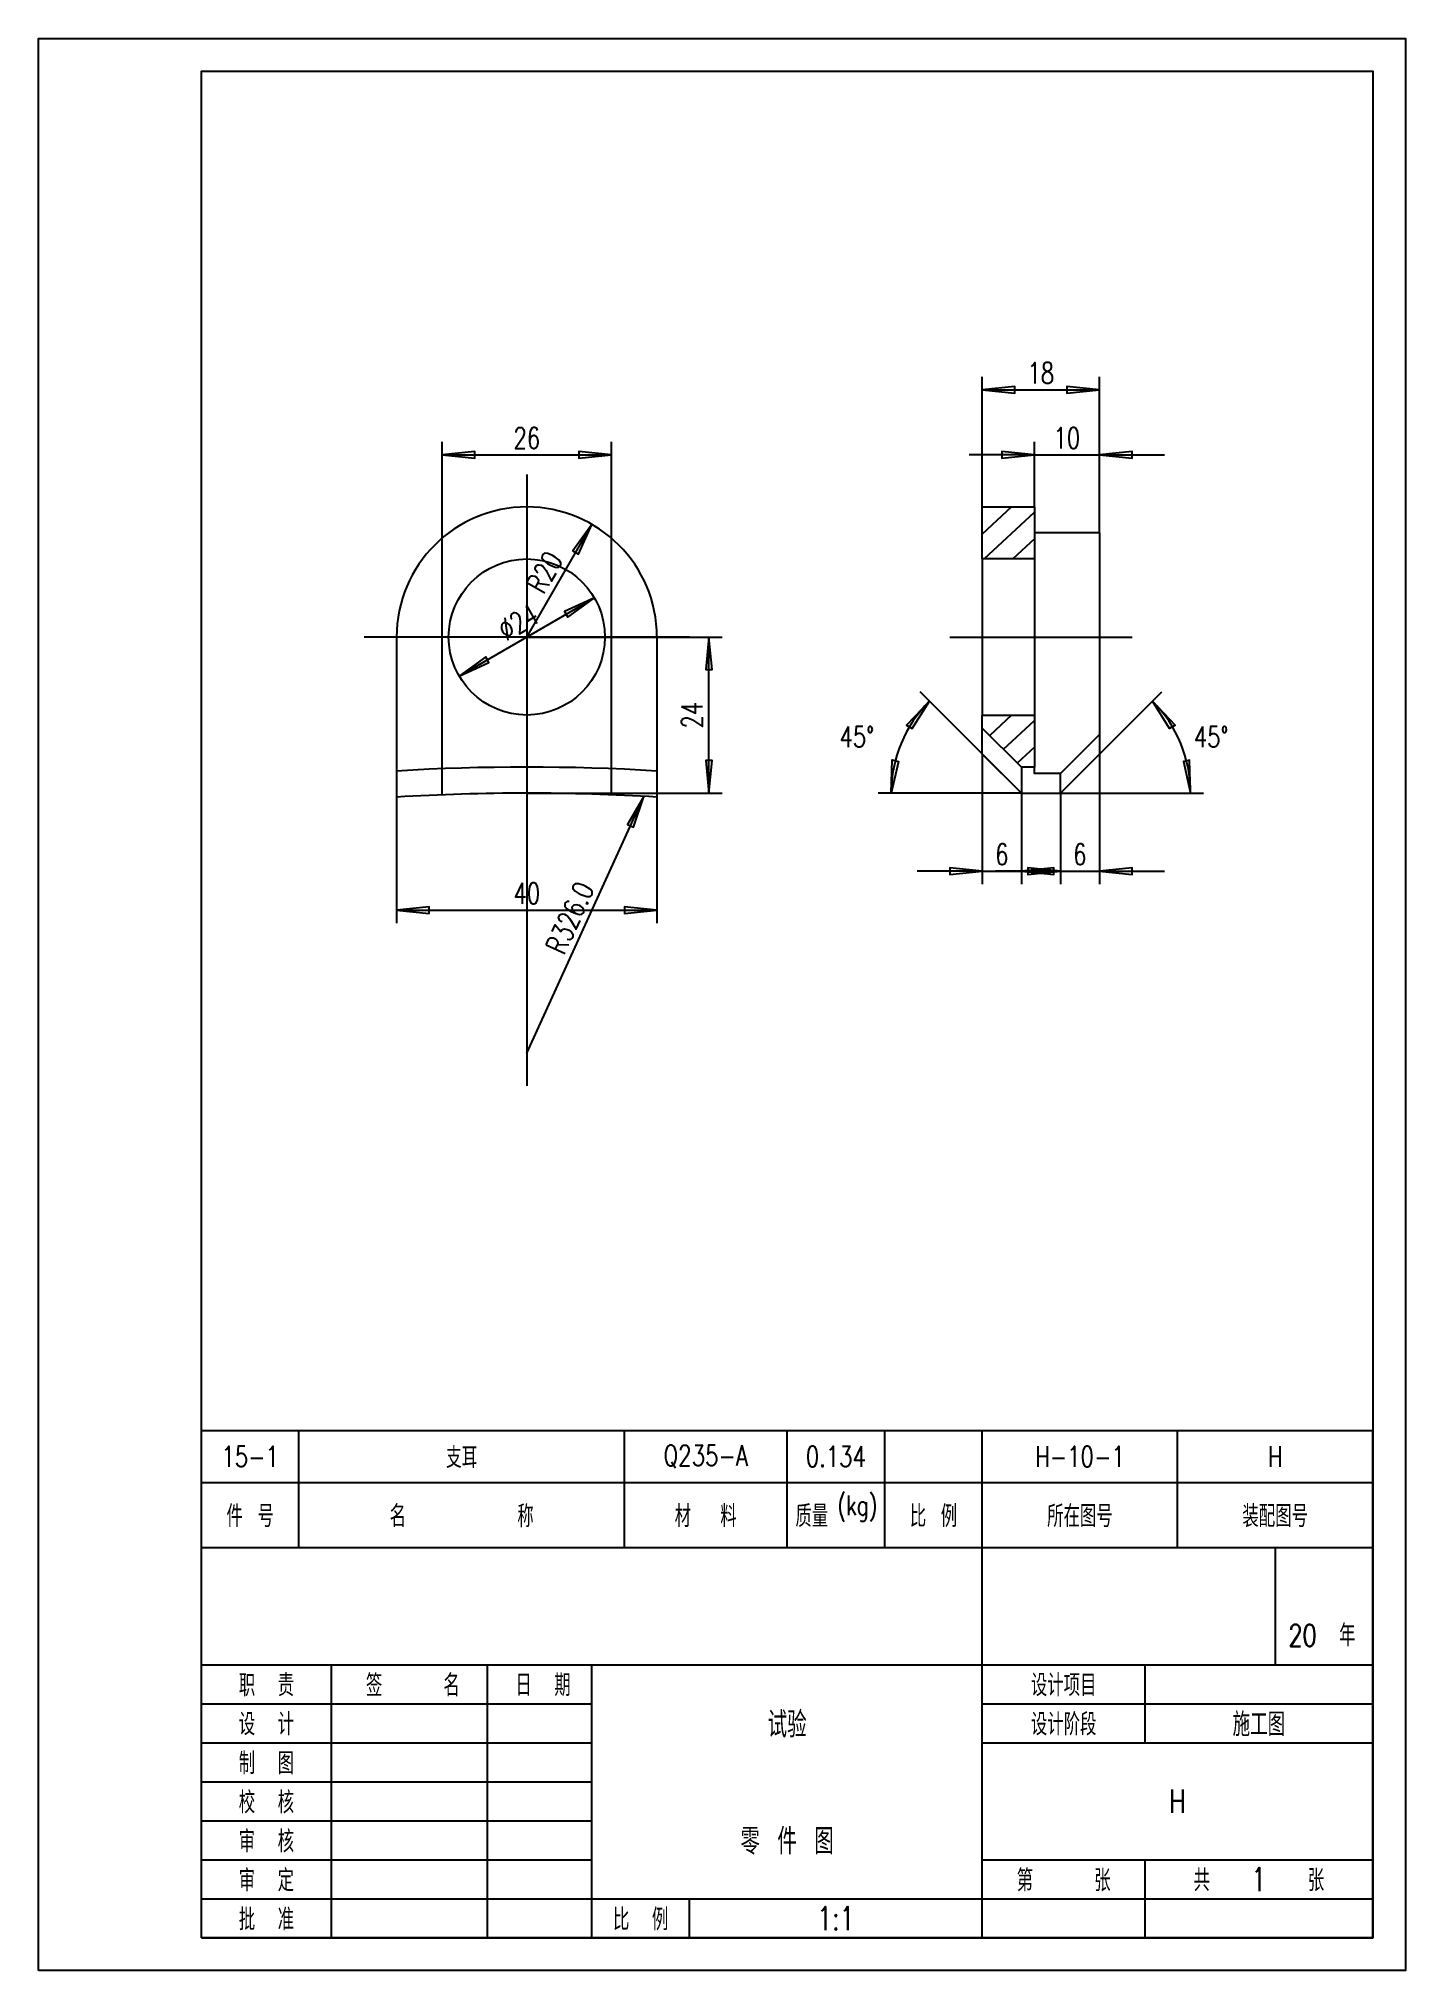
# Model space of a CAD drawing. Extents: x -25 to 185, y -5 to 292.
import ezdxf
from ezdxf.enums import TextEntityAlignment as Align

# ---------------------------------------------------------------- set-up
doc = ezdxf.new("R2010")
doc.units = 0
doc.header["$LTSCALE"] = 30
doc.header["$MEASUREMENT"] = 0
doc.linetypes.add('CENTER', pattern=[6.25, 5, -0.5, 0.25, -0.5])
doc.linetypes.add('DASHED', pattern=[5, 4, -1])
for name, color, linetype in [('1', 2, 'CONTINUOUS'), ('2', 1, 'CONTINUOUS'), ('4', 2, 'CENTER'), ('5', 2, 'DASHED')]:
    doc.layers.add(name, color=color, linetype=linetype)
doc.styles.add('HZ', font='txt', dxfattribs={"width": 0.75, "bigfont": 'hztxt'})
doc.styles.get("Standard").update_dxf_attribs({"font": 'simplex', "width": 0.75, "bigfont": 'hztxt'})

# ---------------------------------------------------------------- blocks, each defined once
blk = doc.blocks.new('BT3')
at = {"layer": '1'}
for p, q in [((-165, 0), (-165, 18)), ((-115, 0), (-115, 18)), ((-90, 0), (-90, 18)), ((-75, 0), (-75, 18)), ((-60, 0), (-60, 18)), ((-30, 0), (-30, 18)), ((-180, 10), (0, 10))]:
    blk.add_line(p, q, dxfattribs=at)
at = {"layer": '2'}
for p, q in [((-180, 18), (0, 18)), ((-180, 18), (0, 18)), ((-180, 0), (-180, 18)), ((0, 0), (0, 18)), ((-180, 0), (0, 0))]:
    blk.add_line(p, q, dxfattribs=at)
at = {"layer": '1', "style": 'HZ', "width": 0.75}
for s, p in [('件 号', (-172.5, 5)), ('名       称', (-140, 5)), ('材  料', (-102.5, 5)), ('质量', (-86.2, 5)), ('比 例', (-67.5, 5)), ('所在图号', (-45, 5)), ('装配图号', (-15, 5))]:
    blk.add_text(s, height=3.36, dxfattribs=at).set_placement(p, align=Align.MIDDLE)
blk.add_text('(kg)', height=3, dxfattribs=at).set_placement((-79.2, 5), align=Align.CENTER)

msp = doc.modelspace()

# ---------------------------------------------------------------- linework, layer by layer
at = {"layer": '1'}
for p, q in [((120, 220), (120, 240)), ((120, 238), (138, 238)), ((138, 216), (138, 240)), ((37, 210), (37, 230)), ((63, 210), (63, 230)), ((128, 220), (128, 230)), ((138, 216), (138, 230)), ((37, 228), (63, 228)), ((128, 228), (138, 228)), ((124.48, 220), (120, 215.82)), ((50, 200), (60, 217.32)), ((120.3, 212), (128, 219.18)), ((128, 215.08), (124.7, 212)), ((39.61, 194), (60.39, 206)), ((50, 200), (80, 200)), ((78, 176), (78, 200)), ((126, 176), (110.45, 191.56)), ((132, 176), (147.56, 191.55)), ((124.48, 188), (121.13, 184.87)), ((123.25, 182.75), (128, 187.18)), ((120, 182), (120, 162)), ((128, 183.08), (125.37, 180.63)), ((138, 182), (138, 162)), ((30, 176), (30, 156)), ((50, 176), (80, 176)), ((50, 136), (68, 175.5)), ((70, 176), (70, 156)), ((126, 176), (104, 176.01)), ((126, 176), (126, 162)), ((132, 176), (132, 162)), ((132, 176), (154, 176)), ((120, 164), (126, 164)), ((132, 164), (138, 164)), ((30, 158), (70, 158)), ((120, 0), (120, 60)), ((165, 60), (165, 42)), ((0, 42), (180, 42)), ((20, 0), (20, 42)), ((43.97, 0), (43.97, 42)), ((60, 0), (60, 42)), ((145, 30), (145, 42)), ((0, 36), (60, 36)), ((120, 36), (180, 36)), ((0, 30), (60, 30)), ((120, 30), (180, 30)), ((0, 24), (60, 24)), ((0, 18), (60, 18)), ((0, 12), (60, 12)), ((120, 12), (180, 12)), ((145, 0), (145, 12)), ((0, 6), (180, 6)), ((75, 0), (75, 6))]:
    msp.add_line(p, q, dxfattribs=at)
for points in [[(-25, -5), (-25, 292), (185, 292), (185, -5)], [(111.86, 190.15), (108.37, 186.46), (109.23, 185.95)], [(146.14, 190.14), (149.64, 186.44), (148.78, 185.94)], [(106, 176.01), (106.14, 181.1), (107.11, 180.85)], [(152, 176), (151.86, 181.08), (150.89, 180.84)]]:
    msp.add_lwpolyline(points, close=True, dxfattribs=at)
for points in [[(120, 238), (125, 237.5), (125, 238.5), (120, 238)], [(138, 238), (133, 238.5), (133, 237.5), (138, 238)], [(37, 228), (42, 227.5), (42, 228.5), (37, 228)], [(63, 228), (58, 228.5), (58, 227.5), (63, 228)], [(128, 228), (123, 228.5), (123, 227.5), (128, 228), (118, 228)], [(138, 228), (143, 227.5), (143, 228.5), (138, 228), (148, 228)], [(60, 217.32), (57.07, 213.24), (57.93, 212.74), (60, 217.32)], [(60.39, 206), (55.81, 203.93), (56.31, 203.07), (60.39, 206)], [(78, 200), (77.5, 195), (78.5, 195), (78, 200)], [(39.61, 194), (44.19, 196.07), (43.69, 196.93), (39.61, 194)], [(78, 176), (78.5, 181), (77.5, 181), (78, 176)], [(68, 175.5), (65.47, 171.16), (66.38, 170.75), (68, 175.5)], [(120, 164), (115, 164.5), (115, 163.5), (120, 164), (110, 164)], [(132, 164), (127, 164.5), (127, 163.5), (132, 164), (122, 164)], [(126, 164), (131, 163.5), (131, 164.5), (126, 164), (136, 164)], [(138, 164), (143, 163.5), (143, 164.5), (138, 164), (148, 164)], [(30, 158), (35, 157.5), (35, 158.5), (30, 158)], [(70, 158), (65, 158.5), (65, 157.5), (70, 158)]]:
    msp.add_lwpolyline(points, dxfattribs=at)
for centre, start, end in [((126, 176), 135, 180), ((132, 176), 0, 45)]:
    msp.add_arc(centre, 20, start, end, dxfattribs=at)
for points in [[(120, 238), (125, 237.5), (125, 238.5), (120, 238)], [(138, 238), (133, 238.5), (133, 237.5), (138, 238)], [(37, 228), (42, 227.5), (42, 228.5), (37, 228)], [(63, 228), (58, 228.5), (58, 227.5), (63, 228)], [(128, 228), (123, 228.5), (123, 227.5), (128, 228)], [(138, 228), (143, 227.5), (143, 228.5), (138, 228)], [(60, 217.32), (57.07, 213.24), (57.93, 212.74), (60, 217.32)], [(60.39, 206), (55.81, 203.93), (56.31, 203.07), (60.39, 206)], [(78, 200), (77.5, 195), (78.5, 195), (78, 200)], [(39.61, 194), (44.19, 196.07), (43.69, 196.93), (39.61, 194)], [(111.86, 190.15), (108.37, 186.46), (109.23, 185.95), (111.86, 190.15)], [(146.14, 190.14), (149.64, 186.44), (148.78, 185.94), (146.14, 190.14)], [(78, 176), (78.5, 181), (77.5, 181), (78, 176)], [(106, 176.01), (106.14, 181.1), (107.11, 180.85), (106, 176.01)], [(152, 176), (151.86, 181.08), (150.89, 180.84), (152, 176)], [(68, 175.5), (65.47, 171.16), (66.38, 170.75), (68, 175.5)], [(120, 164), (115, 164.5), (115, 163.5), (120, 164)], [(126, 164), (131, 163.5), (131, 164.5), (126, 164)], [(132, 164), (127, 164.5), (127, 163.5), (132, 164)], [(138, 164), (143, 163.5), (143, 164.5), (138, 164)], [(30, 158), (35, 157.5), (35, 158.5), (30, 158)], [(70, 158), (65, 158.5), (65, 157.5), (70, 158)]]:
    msp.add_solid(points, dxfattribs=at)
at = {"layer": '2'}
for p, q in [((37, 175.74), (37, 215.2)), ((63, 175.74), (63, 215.2)), ((138, 216), (128, 216)), ((138, 216), (138, 182)), ((120, 212), (120, 188)), ((128, 212), (128, 188)), ((30, 200), (30, 175.39)), ((70, 200), (70, 175.39)), ((120, 182), (120, 186)), ((132, 179), (138, 185)), ((120, 182), (126, 176)), ((132, 176), (138, 182)), ((0, 60), (180, 60)), ((0, 0), (0, 60)), ((180, 0), (180, 60)), ((0, 0), (180, 0))]:
    msp.add_line(p, q, dxfattribs=at)
for points in [[(0, 0), (0, 287), (180, 287), (180, 0)], [(120, 220), (128, 220), (128, 212), (120, 212)], [(120, 188), (128, 188), (128, 180), (126, 180), (120, 186)]]:
    msp.add_lwpolyline(points, close=True, dxfattribs=at)
msp.add_lwpolyline([(126, 180), (126, 176), (132, 176), (132, 179), (128, 179), (128, 180)], dxfattribs=at)
msp.add_circle((50, 200), 12, dxfattribs=at)
for centre, radius, start, end in [((50, 200), 20, 0, 180), ((50, -150), 326, 86.4827, 93.5173)]:
    msp.add_arc(centre, radius, start, end, dxfattribs=at)
at = {"layer": '4'}
for p, q in [((50, 225), (50, 131)), ((75, 200), (25, 200)), ((115, 200), (143, 200))]:
    msp.add_line(p, q, dxfattribs=at)
at = {"layer": '5'}
msp.add_arc((50, -150), 330, 86.5254, 93.4746, dxfattribs=at)

# ---------------------------------------------------------------- block references
at = {"layer": '1'}
msp.add_blockref('BT3', (180, 60), dxfattribs=at)

# ---------------------------------------------------------------- texts
at = {"layer": '1', "style": 'HZ', "width": 0.75}
for s, p in [('18', (129, 239)), ('26', (50, 229)), ('10', (133, 229)), ('6', (123, 165)), ('6', (135, 165)), ('40', (50, 159))]:
    msp.add_text(s, height=3.2, dxfattribs=at).set_placement(p, align=Align.CENTER)
for s, rotation, p in [('R20', 60, (54.13, 209.16)), ('%%c24', 30, (49.5, 200.87)), ('24', 90, (77, 188)), ('R326.0', 65.5, (58.09, 156.17))]:
    msp.add_text(s, height=3.2, rotation=rotation, dxfattribs=at).set_placement(p, align=Align.CENTER)
msp.add_text('45%%d ', height=3.2, dxfattribs=at).set_placement((105.53, 183.06), align=Align.RIGHT)
msp.add_text('45%%d ', height=3.2, dxfattribs=at).set_placement((152.48, 183.05))
for s, height, p in [('15-1', 3.2, (7.5, 74)), ('支耳', 3.2, (40, 74)), ('Q235-A', 3.2, (77.5, 74)), ('0.134', 3.2, (97.5, 74)), ('H-10-1', 3.2, (135, 74)), ('H', 3.2, (165, 74)), ('试验', 4, (90, 33)), ('施工图', 3.6, (162.5, 33)), ('H', 3.6, (150, 21)), ('零 件 图', 4, (90, 15)), ('1', 3.6, (162.5, 9)), ('1:1', 3.6, (97.5, 3))]:
    msp.add_text(s, height=height, dxfattribs=at).set_placement(p, align=Align.MIDDLE)
at = {"layer": '1', "width": 0.75}
for s, p in [('20  年', (172.19, 46.68)), ('职  责', (10, 39)), ('签     名', (32.5, 39)), ('日  期', (52.5, 39)), ('设计项目', (132.5, 39)), ('设  计', (10, 33)), ('设计阶段', (132.5, 33)), ('制  图', (10, 27)), ('校  核', (10, 21)), ('审  核', (10, 15)), ('审  定', (10, 9)), ('第     张', (132.5, 9)), ('共        张', (162.5, 9)), ('批  准', (10, 3)), ('比  例', (67.5, 3))]:
    msp.add_text(s, height=3.36, dxfattribs=at).set_placement(p, align=Align.MIDDLE)

doc.saveas('drawing.dxf')
